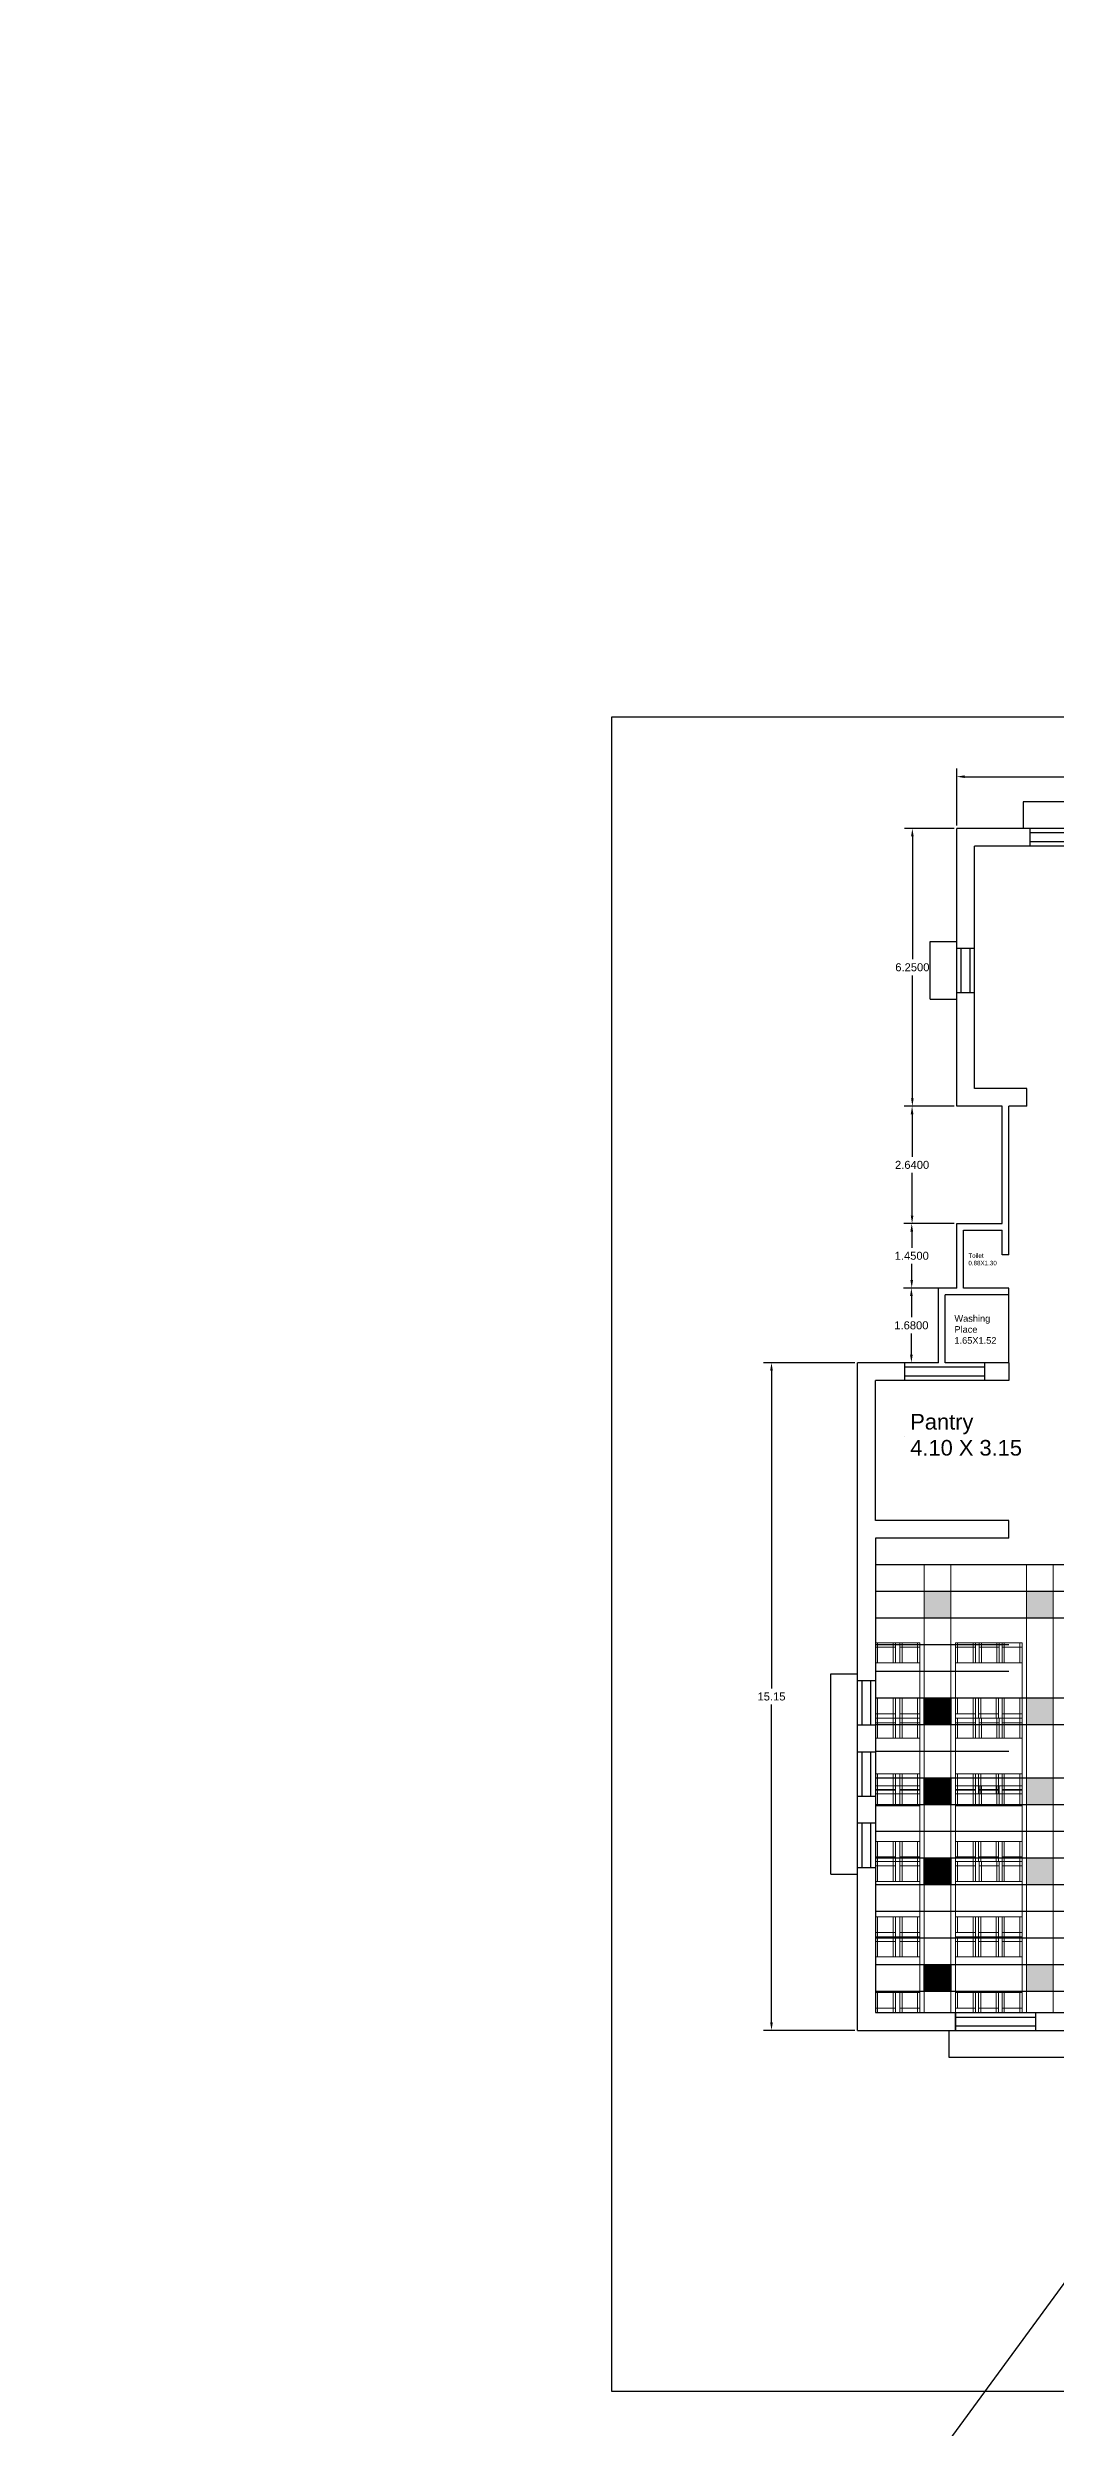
# Model space of a CAD drawing. Header units: inches. Extents: x 101 to 668, y -217 to 99.
# Drawn here: x 363.7 to 386.3, y -47.8 to 5.7 of the extents above; entities that cross this region are included whole.
import ezdxf

# ---------------------------------------------------------------- set-up
doc = ezdxf.new("R2010")
doc.units = ezdxf.units.IN
doc.header["$MEASUREMENT"] = 0
doc.layers.add('FUR', color=1, linetype='Continuous', lineweight=15)
doc.styles.get("Standard").update_dxf_attribs({"font": 'arial.ttf'})
doc.dimstyles.get("Standard").update_dxf_attribs({"dimtxt": 0.18, "dimasz": 0.18, "dimexe": 0.18, "dimexo": 0.0625, "dimgap": 0.09, "dimtad": 0, "dimtih": 1, "dimtoh": 1, "dimdec": 4, "dimzin": 0, "dimdsep": 46, "dimtxsty": 'Standard', "dimcen": 0.09, "dimadec": 0, "dimazin": 0, "dimtfac": 1, "dimtdec": 4, "dimtofl": 0, "dimtmove": 0, "dimatfit": 3, "dimfxl": 1, "dimtolj": 1, "dimtzin": 0, "dimarcsym": 0})

# ---------------------------------------------------------------- blocks, each defined once
blk = doc.blocks.new('*D141')
at = {"color": 0, "lineweight": -2}
for p, q in [((381.828, -23.843), (379.771, -23.843)), ((379.951, -24.023), (379.951, -31.171)), ((379.951, -38.683), (379.951, -31.535)), ((381.828, -38.863), (379.771, -38.863))]:
    blk.add_line(p, q, dxfattribs=at)
at = {"color": 0}
for points in [[(379.921, -24.023), (379.981, -24.023), (379.951, -23.843)], [(379.921, -38.683), (379.981, -38.683), (379.951, -38.863)]]:
    blk.add_solid(points, dxfattribs=at)
at = {"layer": 'Defpoints', "color": 0}
for p in [(381.89, -23.843), (379.951, -38.863), (381.89, -38.863)]:
    blk.add_point(p, dxfattribs=at)
at = {"color": 0, "insert": (379.951, -31.353), "char_height": 0.18, "attachment_point": 5}
blk.add_mtext('\\A1;15.15', dxfattribs=at)
blk = doc.blocks.new('*D142')
at = {"color": 0, "lineweight": -2}
for p, q in [((383.648, -22.163), (382.919, -22.163)), ((383.099, -22.343), (383.099, -22.821)), ((383.099, -23.663), (383.099, -23.185)), ((383.648, -23.843), (382.919, -23.843))]:
    blk.add_line(p, q, dxfattribs=at)
at = {"color": 0}
for points in [[(383.069, -22.343), (383.129, -22.343), (383.099, -22.163)], [(383.069, -23.663), (383.129, -23.663), (383.099, -23.843)]]:
    blk.add_solid(points, dxfattribs=at)
at = {"layer": 'Defpoints', "color": 0}
for p in [(383.099, -22.163), (383.71, -22.163), (383.71, -23.843)]:
    blk.add_point(p, dxfattribs=at)
at = {"color": 0, "insert": (383.099, -23.003), "char_height": 0.18, "attachment_point": 5}
blk.add_mtext('\\A1;1.6800', dxfattribs=at)
blk = doc.blocks.new('*D143')
at = {"color": 0, "lineweight": -2}
for p, q in [((384.058, -20.713), (382.927, -20.713)), ((383.107, -20.893), (383.107, -21.256)), ((383.107, -21.983), (383.107, -21.62)), ((384.058, -22.163), (382.927, -22.163))]:
    blk.add_line(p, q, dxfattribs=at)
at = {"color": 0}
for points in [[(383.077, -20.893), (383.137, -20.893), (383.107, -20.713)], [(383.077, -21.983), (383.137, -21.983), (383.107, -22.163)]]:
    blk.add_solid(points, dxfattribs=at)
at = {"layer": 'Defpoints', "color": 0}
for p in [(383.107, -20.713), (384.12, -20.713), (384.12, -22.163)]:
    blk.add_point(p, dxfattribs=at)
at = {"color": 0, "insert": (383.107, -21.438), "char_height": 0.18, "attachment_point": 5}
blk.add_mtext('\\A1;1.4500', dxfattribs=at)
blk = doc.blocks.new('*D144')
at = {"color": 0, "lineweight": -2}
for p, q in [((384.058, -18.073), (382.935, -18.073)), ((383.115, -18.253), (383.115, -19.211)), ((383.115, -20.533), (383.115, -19.575)), ((384.058, -20.713), (382.935, -20.713))]:
    blk.add_line(p, q, dxfattribs=at)
at = {"color": 0}
for points in [[(383.085, -18.253), (383.145, -18.253), (383.115, -18.073)], [(383.085, -20.533), (383.145, -20.533), (383.115, -20.713)]]:
    blk.add_solid(points, dxfattribs=at)
at = {"layer": 'Defpoints', "color": 0}
for p in [(383.115, -18.073), (384.12, -18.073), (384.12, -20.713)]:
    blk.add_point(p, dxfattribs=at)
at = {"color": 0, "insert": (383.115, -19.393), "char_height": 0.18, "attachment_point": 5}
blk.add_mtext('\\A1;2.6400', dxfattribs=at)
blk = doc.blocks.new('*D145')
at = {"color": 0, "lineweight": -2}
for p, q in [((384.058, -11.823), (382.941, -11.823)), ((383.121, -12.003), (383.121, -14.766)), ((383.121, -17.893), (383.121, -15.13)), ((384.058, -18.073), (382.941, -18.073))]:
    blk.add_line(p, q, dxfattribs=at)
at = {"color": 0}
for points in [[(383.091, -12.003), (383.151, -12.003), (383.121, -11.823)], [(383.091, -17.893), (383.151, -17.893), (383.121, -18.073)]]:
    blk.add_solid(points, dxfattribs=at)
at = {"layer": 'Defpoints', "color": 0}
for p in [(384.12, -11.823), (383.121, -18.073), (384.12, -18.073)]:
    blk.add_point(p, dxfattribs=at)
at = {"color": 0, "insert": (383.121, -14.948), "char_height": 0.18, "attachment_point": 5}
blk.add_mtext('\\A1;6.2500', dxfattribs=at)
blk = doc.blocks.new('*D146')
at = {"color": 0, "lineweight": -2}
for p, q in [((384.12, -11.76), (384.12, -10.479)), ((384.3, -10.659), (400.052, -10.659)), ((416.87, -10.659), (401.118, -10.659)), ((417.05, -11.76), (417.05, -10.479))]:
    blk.add_line(p, q, dxfattribs=at)
at = {"color": 0}
for points in [[(384.3, -10.629), (384.3, -10.689), (384.12, -10.659)], [(416.87, -10.629), (416.87, -10.689), (417.05, -10.659)]]:
    blk.add_solid(points, dxfattribs=at)
at = {"layer": 'Defpoints', "color": 0}
for p in [(417.05, -10.659), (384.12, -11.823), (417.05, -11.823)]:
    blk.add_point(p, dxfattribs=at)
at = {"color": 0, "insert": (400.585, -10.659), "char_height": 0.18, "attachment_point": 5}
blk.add_mtext('\\A1;32.9300', dxfattribs=at)

msp = doc.modelspace()

# ---------------------------------------------------------------- hatches: boundary and pattern name
h = msp.add_hatch(color=256)
h.paths.add_polyline_path([(383.39012, -29.59264), (383.99012, -29.59264), (383.99012, -28.99264), (383.39012, -28.99264)])
h.paths.add_polyline_path([(385.69012, -29.59264), (386.29012, -29.59264), (386.29012, -28.99264), (385.69012, -28.99264)])
h.paths.add_polyline_path([(389.29012, -29.59264), (389.89012, -29.59264), (389.89012, -28.99264), (389.29012, -28.99264)])
h.paths.add_polyline_path([(391.59012, -29.59264), (392.19012, -29.59264), (392.19012, -28.99264), (391.59012, -28.99264)])
h.paths.add_polyline_path([(395.19012, -29.59264), (395.79012, -29.59264), (395.79012, -28.99264), (395.19012, -28.99264)])
h.paths.add_polyline_path([(397.49012, -29.59264), (398.09012, -29.59264), (398.09012, -28.99264), (397.49012, -28.99264)])
h.paths.add_polyline_path([(403.08012, -29.59264), (403.68012, -29.59264), (403.68012, -28.99264), (403.08012, -28.99264)])
h.paths.add_polyline_path([(405.38012, -29.59264), (405.98012, -29.59264), (405.98012, -28.99264), (405.38012, -28.99264)])
h.paths.add_polyline_path([(408.98012, -29.59264), (409.58012, -29.59264), (409.58012, -28.99264), (408.98012, -28.99264)])
h.paths.add_polyline_path([(411.88012, -29.59264), (411.88012, -28.99264), (411.28012, -28.99264), (411.28012, -29.59264)])
h.paths.add_polyline_path([(415.48012, -28.99264), (414.88012, -28.99264), (414.88012, -29.59264), (415.48012, -29.59264)])
h.paths.add_polyline_path([(417.18012, -29.59264), (417.78012, -29.59264), (417.78012, -28.99264), (417.18012, -28.99264)])
for points in [[(383.99012, -31.39264), (383.39012, -31.39264), (383.39012, -31.99264), (383.99012, -31.99264)], [(383.99012, -33.19264), (383.39012, -33.19264), (383.39012, -33.79264), (383.99012, -33.79264)], [(383.99012, -34.99264), (383.39012, -34.99264), (383.39012, -35.59264), (383.99012, -35.59264)], [(383.99012, -37.39264), (383.39012, -37.39264), (383.39012, -37.99264), (383.99012, -37.99264)]]:
    msp.add_hatch(color=256).paths.add_polyline_path(points)
h = msp.add_hatch(color=256)
h.paths.add_polyline_path([(386.29012, -33.79264), (386.29012, -33.19264), (385.69012, -33.19264), (385.69012, -33.79264)])
h.paths.add_polyline_path([(385.69012, -35.59264), (386.29012, -35.59264), (386.29012, -34.99264), (385.69012, -34.99264)])
h.paths.add_polyline_path([(385.69012, -31.39264), (385.69012, -31.99264), (386.29012, -31.99264), (386.29012, -31.39264)])
h.paths.add_polyline_path([(386.29012, -37.39264), (385.69012, -37.39264), (385.69012, -37.99264), (386.29012, -37.99264)])
h.paths.add_polyline_path([(389.29012, -31.99264), (389.89012, -31.99264), (389.89012, -31.39264), (389.29012, -31.39264)])
h.paths.add_polyline_path([(389.89012, -33.19264), (389.29012, -33.19264), (389.29012, -33.79264), (389.89012, -33.79264)])
h.paths.add_polyline_path([(389.89012, -35.59264), (389.89012, -34.99264), (389.29012, -34.99264), (389.29012, -35.59264)])
h.paths.add_polyline_path([(389.29012, -37.99264), (389.89012, -37.99264), (389.89012, -37.39264), (389.29012, -37.39264)])
h.paths.add_polyline_path([(391.59012, -31.39264), (391.59012, -31.99264), (392.19012, -31.99264), (392.19012, -31.39264)])
h.paths.add_polyline_path([(392.19012, -33.19264), (391.59012, -33.19264), (391.59012, -33.79264), (392.19012, -33.79264)])
h.paths.add_polyline_path([(391.59012, -35.59264), (392.19012, -35.59264), (392.19012, -34.99264), (391.59012, -34.99264)])
h.paths.add_polyline_path([(391.59012, -37.39264), (391.59012, -37.99264), (392.19012, -37.99264), (392.19012, -37.39264)])
h.paths.add_polyline_path([(395.79012, -31.39264), (395.19012, -31.39264), (395.19012, -31.99264), (395.79012, -31.99264)])
h.paths.add_polyline_path([(395.79012, -33.19264), (395.19012, -33.19264), (395.19012, -33.79264), (395.79012, -33.79264)])
h.paths.add_polyline_path([(395.79012, -34.99264), (395.19012, -34.99264), (395.19012, -35.59264), (395.79012, -35.59264)])
h.paths.add_polyline_path([(395.79012, -37.39264), (395.19012, -37.39264), (395.19012, -37.99264), (395.79012, -37.99264)])
h.paths.add_polyline_path([(398.09012, -31.99264), (398.09012, -31.39264), (397.49012, -31.39264), (397.49012, -31.99264)])
h.paths.add_polyline_path([(398.09012, -33.79264), (398.09012, -33.19264), (397.49012, -33.19264), (397.49012, -33.79264)])
h.paths.add_polyline_path([(398.09012, -34.99264), (397.49012, -34.99264), (397.49012, -35.59264), (398.09012, -35.59264)])
h.paths.add_polyline_path([(397.49012, -37.99264), (398.09012, -37.99264), (398.09012, -37.39264), (397.49012, -37.39264)])

# ---------------------------------------------------------------- linework, layer by layer
for p, q in [((423.36736, 5.74281), (363.66113, -75.78002)), ((415.28746, -11.22264), (385.61712, -11.22264)), ((385.61712, -11.22264), (385.61712, -11.82264)), ((417.05012, -11.82264), (384.12012, -11.82264)), ((384.12012, -18.07264), (384.12012, -11.82264)), ((388.10012, -12.22264), (384.52012, -12.22264)), ((384.52012, -17.67264), (384.52012, -12.22264)), ((385.76712, -11.82264), (385.76712, -12.22264)), ((386.76712, -11.92264), (385.76712, -11.92264)), ((386.76712, -12.12264), (385.76712, -12.12264)), ((383.52012, -15.66822), (383.52012, -14.36822)), ((383.52012, -14.36822), (384.12012, -14.36822)), ((384.12012, -14.51822), (384.52012, -14.51822)), ((384.22012, -15.51822), (384.22012, -14.51822)), ((384.42012, -15.51822), (384.42012, -14.51822)), ((384.12012, -15.51822), (384.52012, -15.51822)), ((383.52012, -15.66822), (384.12012, -15.66822)), ((385.14012, -18.07264), (384.12012, -18.07264)), ((385.70012, -17.67264), (384.52012, -17.67264)), ((385.14012, -20.71264), (385.14012, -18.07264)), ((385.70012, -18.07264), (385.29012, -18.07264)), ((385.29012, -21.41264), (385.29012, -18.07264)), ((385.70012, -18.07264), (385.70012, -17.67264)), ((384.12012, -22.16264), (384.12012, -20.71264)), ((384.12012, -20.71264), (385.14012, -20.71264)), ((384.27012, -22.16264), (384.27012, -20.86264)), ((384.27012, -20.86264), (385.14012, -20.86264)), ((385.14012, -21.41264), (385.14012, -20.86264)), ((385.29012, -21.41264), (385.14012, -21.41264)), ((384.12012, -22.16264), (383.71012, -22.16264)), ((383.71012, -23.84264), (383.71012, -22.16264)), ((385.29012, -22.31264), (383.86012, -22.31264)), ((383.86012, -23.84264), (383.86012, -22.31264)), ((385.29012, -22.16264), (384.27012, -22.16264)), ((385.29012, -23.84264), (385.29012, -22.16264)), ((383.71012, -23.84264), (381.89012, -23.84264)), ((381.89012, -38.86264), (381.89012, -23.84264)), ((382.94782, -23.84264), (382.94782, -24.24264)), ((383.86012, -23.94264), (382.94782, -23.94264)), ((385.29012, -23.84264), (383.86012, -23.84264)), ((384.74782, -23.94264), (383.86012, -23.94264)), ((384.74782, -23.84264), (384.74782, -24.24264)), ((385.29012, -23.84264), (385.29012, -24.24264)), ((385.29012, -24.24264), (382.29012, -24.24264)), ((382.29012, -27.39264), (382.29012, -24.24264)), ((384.74782, -24.14264), (382.94782, -24.14264)), ((382.94782, -25.51388), (382.94782, -25.51388)), ((385.29012, -27.39264), (382.29012, -27.39264)), ((385.29012, -27.79264), (382.29012, -27.79264)), ((382.29012, -27.79264), (382.29012, -38.46264)), ((385.29012, -27.79264), (385.29012, -27.39264)), ((418.88012, -28.39264), (382.29012, -28.39264)), ((418.88012, -28.99264), (382.29012, -28.99264)), ((418.88012, -29.59264), (382.29012, -29.59264)), ((385.29012, -30.19264), (382.29012, -30.19264)), ((381.29012, -35.34563), (381.29012, -30.84563)), ((381.29012, -30.84563), (381.89012, -30.84563)), ((381.89012, -30.99563), (382.29012, -30.99563)), ((381.99012, -31.99563), (381.99012, -30.99563)), ((382.19012, -31.99563), (382.19012, -30.99563)), ((385.29012, -30.79264), (382.29012, -30.79264)), ((418.88012, -31.39264), (382.29012, -31.39264)), ((382.29012, -31.99563), (381.89012, -31.99563)), ((418.88012, -31.99264), (382.29012, -31.99264)), ((381.89012, -32.59563), (382.29012, -32.59563)), ((381.99012, -33.59563), (381.99012, -32.59563)), ((382.19012, -33.59563), (382.19012, -32.59563)), ((385.29012, -32.59264), (382.29012, -32.59264)), ((418.88012, -33.19264), (382.29012, -33.19264)), ((381.89012, -33.59563), (382.29012, -33.59563)), ((381.89012, -34.19563), (382.29012, -34.19563)), ((381.99012, -35.19563), (381.99012, -34.19563)), ((382.19012, -35.19563), (382.19012, -34.19563)), ((418.88012, -33.79264), (382.29012, -33.79264)), ((418.88012, -34.39264), (382.29012, -34.39264)), ((381.89012, -35.19563), (382.29012, -35.19563)), ((418.88012, -34.99264), (382.29012, -34.99264)), ((381.29012, -35.34563), (381.89012, -35.34563)), ((418.88012, -35.59264), (382.29012, -35.59264)), ((385.29012, -36.19264), (382.29012, -36.19264)), ((418.88012, -36.19264), (382.29012, -36.19264)), ((418.88012, -36.79264), (382.29012, -36.79264)), ((385.29012, -36.79264), (382.29012, -36.79264)), ((418.88012, -37.39264), (382.29012, -37.39264)), ((418.88012, -37.99264), (382.29012, -37.99264)), ((382.29012, -38.46264), (399.83512, -38.46264)), ((384.09012, -38.86264), (384.09012, -38.46264)), ((384.09012, -38.46264), (384.09012, -38.86264)), ((385.89012, -38.46264), (385.89012, -38.86264)), ((381.89012, -38.86264), (397.91012, -38.86264)), ((383.94012, -38.86264), (383.94012, -39.46264)), ((384.09012, -38.56264), (385.89012, -38.56264)), ((384.09012, -38.76264), (385.89012, -38.76264)), ((384.09012, -38.86264), (384.09012, -38.86264)), ((383.94012, -39.46264), (396.84012, -39.46264))]:
    msp.add_line(p, q)
msp.add_lwpolyline([(376.35939, -9.31179), (423.86391, -9.31179), (423.86391, -46.98508), (376.35939, -46.98508)], close=True)
for points in [[(383.39012, -31.99264), (383.39012, -31.39264), (383.99012, -31.39264), (383.99012, -31.99264), (383.39012, -31.99264)], [(383.39012, -33.79264), (383.39012, -33.19264), (383.99012, -33.19264), (383.99012, -33.79264), (383.39012, -33.79264)], [(383.39012, -35.59264), (383.39012, -34.99264), (383.99012, -34.99264), (383.99012, -35.59264), (383.39012, -35.59264)], [(383.39012, -37.99264), (383.39012, -37.39264), (383.99012, -37.39264), (383.99012, -37.99264), (383.39012, -37.99264)]]:
    msp.add_lwpolyline(points)
at = {"layer": 'FUR', "lineweight": 20}
for p, q in [((383.39012, -28.39264), (383.39012, -38.46264)), ((383.99012, -28.39264), (383.99012, -38.46264)), ((385.69012, -28.39264), (385.69012, -38.46264)), ((386.29012, -28.39264), (386.29012, -38.46264)), ((382.29012, -30.14264), (382.29012, -30.59264)), ((382.29012, -30.14264), (382.74012, -30.14264)), ((382.29012, -30.14264), (383.29012, -30.14264)), ((382.74012, -30.24264), (382.29012, -30.24264)), ((382.29012, -30.39264), (382.29012, -30.59264)), ((382.34012, -30.14264), (382.34012, -30.59264)), ((382.69012, -30.14264), (382.69012, -30.59264)), ((382.74012, -30.14264), (382.74012, -30.59264)), ((382.84012, -30.14264), (383.29012, -30.14264)), ((382.84012, -30.14264), (382.84012, -30.59264)), ((383.29012, -30.24264), (382.84012, -30.24264)), ((382.84012, -30.39264), (382.84012, -30.59264)), ((382.89012, -30.14264), (382.89012, -30.59264)), ((383.24012, -30.14264), (383.24012, -30.59264)), ((383.29012, -30.14264), (383.29012, -30.59264)), ((383.29012, -30.14264), (383.29012, -31.39264)), ((384.09012, -30.14264), (384.09012, -31.39264)), ((384.09012, -30.14264), (384.09012, -30.59264)), ((384.09012, -30.14264), (384.54012, -30.14264)), ((384.09012, -30.14264), (385.59012, -30.14264)), ((384.54012, -30.24264), (384.09012, -30.24264)), ((384.09012, -30.39264), (384.09012, -30.59264)), ((384.14012, -30.14264), (384.14012, -30.59264)), ((384.49012, -30.14264), (384.49012, -30.59264)), ((384.54012, -30.14264), (384.54012, -30.59264)), ((384.62477, -30.14264), (384.62477, -30.59264)), ((385.07477, -30.24264), (384.62477, -30.24264)), ((384.62477, -30.39264), (384.62477, -30.59264)), ((384.67477, -30.14264), (384.67477, -30.59264)), ((384.74012, -30.14264), (385.19012, -30.14264)), ((385.02477, -30.14264), (385.02477, -30.59264)), ((385.07477, -30.14264), (385.07477, -30.59264)), ((385.14012, -30.14264), (385.14012, -30.59264)), ((385.59012, -30.24264), (385.14012, -30.24264)), ((385.19012, -30.14264), (385.19012, -30.59264)), ((385.54012, -30.14264), (385.54012, -30.59264)), ((385.59012, -30.14264), (385.59012, -31.84264)), ((385.59012, -30.14264), (385.59012, -30.59264)), ((382.29012, -30.59264), (382.84012, -30.59264)), ((382.29012, -30.59264), (382.29012, -31.39264)), ((382.84012, -30.59264), (383.29012, -30.59264)), ((384.09012, -30.59264), (384.62477, -30.59264)), ((384.09012, -30.59264), (384.09012, -31.39264)), ((384.62477, -30.59264), (385.14012, -30.59264)), ((385.14012, -30.59264), (385.59012, -30.59264)), ((382.29012, -31.39264), (382.84012, -31.39264)), ((382.29012, -31.39264), (382.29012, -31.84264)), ((382.34012, -31.39264), (382.34012, -31.84264)), ((382.69012, -31.39264), (382.69012, -31.84264)), ((382.74012, -31.39264), (382.74012, -31.84264)), ((382.84012, -31.39264), (383.29012, -31.39264)), ((382.84012, -31.39264), (382.84012, -31.84264)), ((382.89012, -31.39264), (382.89012, -31.84264)), ((383.24012, -31.39264), (383.24012, -31.84264)), ((383.29012, -31.39264), (383.29012, -31.84264)), ((383.29012, -31.39264), (383.29012, -31.84264)), ((384.09012, -31.39264), (384.60934, -31.39264)), ((384.09012, -31.39264), (384.09012, -31.84264)), ((384.14012, -31.39264), (384.14012, -31.74264)), ((384.49012, -31.39264), (384.49012, -31.84264)), ((384.54012, -31.39264), (384.54012, -31.84264)), ((384.60934, -31.39264), (385.14012, -31.39264)), ((384.60934, -31.39264), (384.60934, -31.84264)), ((384.65934, -31.39264), (384.65934, -31.84264)), ((385.00934, -31.39264), (385.00934, -31.84264)), ((385.05934, -31.39264), (385.05934, -31.84264)), ((385.14012, -31.39264), (385.59012, -31.39264)), ((385.14012, -31.39264), (385.14012, -31.84264)), ((385.19012, -31.39264), (385.19012, -31.84264)), ((385.54012, -31.39264), (385.54012, -31.84264)), ((385.59012, -31.39264), (385.59012, -31.84264)), ((382.29012, -31.74264), (382.74012, -31.74264)), ((382.29012, -31.84264), (382.74012, -31.84264)), ((382.29012, -31.84264), (383.29012, -31.84264)), ((382.29012, -31.84264), (382.29012, -33.54264)), ((382.29012, -31.84264), (382.74012, -31.84264)), ((382.29012, -31.84264), (383.29012, -31.84264)), ((382.74012, -31.94264), (382.29012, -31.94264)), ((382.34012, -31.84264), (382.34012, -32.29264)), ((382.69012, -31.84264), (382.69012, -32.29264)), ((382.74012, -31.84264), (382.74012, -32.29264)), ((382.84012, -31.74264), (383.29012, -31.74264)), ((382.84012, -31.84264), (383.29012, -31.84264)), ((382.84012, -31.84264), (382.84012, -32.29264)), ((383.29012, -31.94264), (382.84012, -31.94264)), ((382.84012, -32.09264), (382.84012, -32.29264)), ((382.89012, -31.84264), (382.89012, -32.29264)), ((382.94012, -31.84264), (383.29012, -31.84264)), ((383.24012, -31.84264), (383.24012, -32.29264)), ((383.29012, -31.84264), (383.29012, -32.29264)), ((383.29012, -31.84264), (383.29012, -33.09264)), ((384.09012, -31.74264), (384.54012, -31.74264)), ((384.09012, -31.84264), (384.54012, -31.84264)), ((384.09012, -31.84264), (385.59012, -31.84264)), ((384.09012, -31.84264), (384.09012, -33.09264)), ((384.09012, -31.84264), (384.09012, -32.29264)), ((384.09012, -31.84264), (384.54012, -31.84264)), ((384.09012, -31.84264), (385.59012, -31.84264)), ((384.54012, -31.94264), (384.09012, -31.94264)), ((384.09012, -32.09264), (384.09012, -32.29264)), ((384.14012, -31.84264), (384.14012, -32.29264)), ((384.49012, -31.84264), (384.49012, -32.29264)), ((384.54012, -31.84264), (384.54012, -32.29264)), ((384.60934, -31.74264), (385.05934, -31.74264)), ((384.62477, -31.84264), (384.62477, -32.29264)), ((385.07477, -31.94264), (384.62477, -31.94264)), ((384.62477, -32.09264), (384.62477, -32.29264)), ((384.67477, -31.84264), (384.67477, -32.29264)), ((384.74012, -31.84264), (385.19012, -31.84264)), ((384.74012, -31.84264), (385.19012, -31.84264)), ((385.02477, -31.84264), (385.02477, -32.29264)), ((385.07477, -31.84264), (385.07477, -32.29264)), ((385.14012, -31.74264), (385.59012, -31.74264)), ((385.14012, -31.84264), (385.14012, -32.29264)), ((385.59012, -31.94264), (385.14012, -31.94264)), ((385.19012, -31.84264), (385.19012, -32.29264)), ((385.54012, -31.84264), (385.54012, -32.29264)), ((385.59012, -31.84264), (385.59012, -33.54264)), ((385.59012, -31.84264), (385.59012, -32.29264)), ((382.29012, -32.29264), (382.84012, -32.29264)), ((382.84012, -32.29264), (383.29012, -32.29264)), ((384.09012, -32.29264), (384.62477, -32.29264)), ((384.09012, -32.29264), (384.09012, -33.09264)), ((384.62477, -32.29264), (385.14012, -32.29264)), ((385.14012, -32.29264), (385.59012, -32.29264)), ((382.29012, -33.09264), (382.84012, -33.09264)), ((382.34012, -33.09264), (382.34012, -33.54264)), ((382.69012, -33.09264), (382.69012, -33.54264)), ((382.74012, -33.09264), (382.74012, -33.54264)), ((382.84012, -33.09264), (383.29012, -33.09264)), ((382.84012, -33.09264), (382.84012, -33.54264)), ((382.89012, -33.09264), (382.89012, -33.54264)), ((383.24012, -33.09264), (383.24012, -33.54264)), ((383.29012, -33.09264), (383.29012, -33.54264)), ((383.29012, -33.09264), (383.29012, -33.54264)), ((384.09012, -33.09264), (384.60934, -33.09264)), ((384.09012, -33.09264), (384.09012, -33.54264)), ((384.14012, -33.09264), (384.14012, -33.44264)), ((384.49012, -33.09264), (384.49012, -33.54264)), ((384.54012, -33.09264), (384.54012, -33.54264)), ((384.60934, -33.09264), (385.14012, -33.09264)), ((384.60934, -33.09264), (384.60934, -33.54264)), ((384.65934, -33.09264), (384.65934, -33.54264)), ((385.00934, -33.09264), (385.00934, -33.54264)), ((385.05934, -33.09264), (385.05934, -33.54264)), ((385.14012, -33.09264), (385.59012, -33.09264)), ((385.14012, -33.09264), (385.14012, -33.54264)), ((385.19012, -33.09264), (385.19012, -33.54264)), ((385.54012, -33.09264), (385.54012, -33.54264)), ((385.59012, -33.09264), (385.59012, -33.54264)), ((382.29012, -33.36264), (382.29012, -33.81264)), ((382.29012, -33.36264), (382.74012, -33.36264)), ((382.29012, -33.36264), (383.29012, -33.36264)), ((382.29012, -33.44264), (382.74012, -33.44264)), ((382.74012, -33.46264), (382.29012, -33.46264)), ((382.29012, -33.54264), (382.74012, -33.54264)), ((382.29012, -33.54264), (383.29012, -33.54264)), ((382.29012, -33.61264), (382.29012, -33.81264)), ((382.34012, -33.36264), (382.34012, -33.81264)), ((382.69012, -33.36264), (382.69012, -33.81264)), ((382.74012, -33.36264), (382.74012, -33.81264)), ((382.84012, -33.36264), (383.29012, -33.36264)), ((382.84012, -33.36264), (382.84012, -33.81264)), ((382.84012, -33.44264), (383.29012, -33.44264)), ((383.29012, -33.46264), (382.84012, -33.46264)), ((382.84012, -33.61264), (382.84012, -33.81264)), ((382.89012, -33.36264), (382.89012, -33.81264)), ((382.94012, -33.54264), (383.29012, -33.54264)), ((383.24012, -33.36264), (383.24012, -33.81264)), ((383.29012, -33.36264), (383.29012, -33.81264)), ((383.29012, -33.36264), (383.29012, -34.61264)), ((384.09012, -33.36264), (384.09012, -34.61264)), ((384.09012, -33.36264), (384.09012, -33.81264)), ((384.09012, -33.36264), (384.54012, -33.36264)), ((384.09012, -33.36264), (385.59012, -33.36264)), ((384.09012, -33.44264), (384.54012, -33.44264)), ((384.54012, -33.46264), (384.09012, -33.46264)), ((384.09012, -33.54264), (384.54012, -33.54264)), ((384.09012, -33.54264), (385.59012, -33.54264)), ((384.09012, -33.61264), (384.09012, -33.81264)), ((384.14012, -33.36264), (384.14012, -33.81264)), ((384.49012, -33.36264), (384.49012, -33.81264)), ((384.54012, -33.36264), (384.54012, -33.81264)), ((384.60934, -33.44264), (385.05934, -33.44264)), ((384.62477, -33.36264), (384.62477, -33.81264)), ((385.07477, -33.46264), (384.62477, -33.46264)), ((384.62477, -33.61264), (384.62477, -33.81264)), ((384.67477, -33.36264), (384.67477, -33.81264)), ((384.74012, -33.36264), (385.19012, -33.36264)), ((384.74012, -33.54264), (385.19012, -33.54264)), ((385.02477, -33.36264), (385.02477, -33.81264)), ((385.07477, -33.36264), (385.07477, -33.81264)), ((385.14012, -33.36264), (385.14012, -33.81264)), ((385.14012, -33.44264), (385.59012, -33.44264)), ((385.59012, -33.46264), (385.14012, -33.46264)), ((385.19012, -33.36264), (385.19012, -33.81264)), ((385.54012, -33.36264), (385.54012, -33.81264)), ((385.59012, -33.36264), (385.59012, -35.06264)), ((385.59012, -33.36264), (385.59012, -33.81264)), ((382.29012, -33.81264), (382.84012, -33.81264)), ((382.29012, -33.81264), (382.29012, -34.61264)), ((382.84012, -33.81264), (383.29012, -33.81264)), ((384.09012, -33.81264), (384.62477, -33.81264)), ((384.09012, -33.81264), (384.09012, -34.61264)), ((384.62477, -33.81264), (385.14012, -33.81264)), ((385.14012, -33.81264), (385.59012, -33.81264)), ((382.29012, -34.61264), (382.84012, -34.61264)), ((382.29012, -34.61264), (382.29012, -35.06264)), ((382.34012, -34.61264), (382.34012, -35.06264)), ((382.69012, -34.61264), (382.69012, -35.06264)), ((382.74012, -34.61264), (382.74012, -35.06264)), ((382.84012, -34.61264), (383.29012, -34.61264)), ((382.84012, -34.61264), (382.84012, -35.06264)), ((382.89012, -34.61264), (382.89012, -35.06264)), ((383.24012, -34.61264), (383.24012, -35.06264)), ((383.29012, -34.61264), (383.29012, -35.06264)), ((383.29012, -34.61264), (383.29012, -35.06264)), ((384.09012, -34.61264), (384.60934, -34.61264)), ((384.09012, -34.61264), (384.09012, -35.06264)), ((384.14012, -34.61264), (384.14012, -34.96264)), ((384.49012, -34.61264), (384.49012, -35.06264)), ((384.54012, -34.61264), (384.54012, -35.06264)), ((384.60934, -34.61264), (385.14012, -34.61264)), ((384.60934, -34.61264), (384.60934, -35.06264)), ((384.65934, -34.61264), (384.65934, -35.06264)), ((385.00934, -34.61264), (385.00934, -35.06264)), ((385.05934, -34.61264), (385.05934, -35.06264)), ((385.14012, -34.61264), (385.59012, -34.61264)), ((385.14012, -34.61264), (385.14012, -35.06264)), ((385.19012, -34.61264), (385.19012, -35.06264)), ((385.54012, -34.61264), (385.54012, -35.06264)), ((385.59012, -34.61264), (385.59012, -35.06264)), ((382.29012, -34.96264), (382.74012, -34.96264)), ((382.29012, -35.06264), (382.29012, -36.76264)), ((382.29012, -35.06264), (382.74012, -35.06264)), ((382.29012, -35.06264), (383.29012, -35.06264)), ((382.29012, -35.06264), (382.74012, -35.06264)), ((382.29012, -35.06264), (383.29012, -35.06264)), ((382.29012, -35.06264), (382.74012, -35.06264)), ((382.29012, -35.06264), (383.29012, -35.06264)), ((382.74012, -35.16264), (382.29012, -35.16264)), ((382.34012, -35.06264), (382.34012, -35.51264)), ((382.69012, -35.06264), (382.69012, -35.51264)), ((382.74012, -35.06264), (382.74012, -35.51264)), ((382.84012, -34.96264), (383.29012, -34.96264)), ((382.84012, -35.06264), (383.29012, -35.06264)), ((382.84012, -35.06264), (382.84012, -35.51264)), ((382.84012, -35.06264), (383.29012, -35.06264)), ((383.29012, -35.16264), (382.84012, -35.16264)), ((382.84012, -35.31264), (382.84012, -35.51264)), ((382.89012, -35.06264), (382.89012, -35.51264)), ((382.94012, -35.06264), (383.29012, -35.06264)), ((383.24012, -35.06264), (383.24012, -35.51264)), ((383.29012, -35.06264), (383.29012, -35.51264)), ((383.29012, -35.06264), (383.29012, -36.31264)), ((384.09012, -34.96264), (384.54012, -34.96264)), ((384.09012, -35.06264), (384.09012, -36.31264)), ((384.09012, -35.06264), (384.09012, -35.51264)), ((384.09012, -35.06264), (384.54012, -35.06264)), ((384.09012, -35.06264), (385.59012, -35.06264)), ((384.09012, -35.06264), (384.54012, -35.06264)), ((384.09012, -35.06264), (385.59012, -35.06264)), ((384.09012, -35.06264), (384.54012, -35.06264)), ((384.09012, -35.06264), (385.59012, -35.06264)), ((384.54012, -35.16264), (384.09012, -35.16264)), ((384.09012, -35.31264), (384.09012, -35.51264)), ((384.14012, -35.06264), (384.14012, -35.51264)), ((384.49012, -35.06264), (384.49012, -35.51264)), ((384.54012, -35.06264), (384.54012, -35.51264)), ((384.60934, -34.96264), (385.05934, -34.96264)), ((384.62477, -35.06264), (384.62477, -35.51264)), ((385.07477, -35.16264), (384.62477, -35.16264)), ((384.62477, -35.31264), (384.62477, -35.51264)), ((384.67477, -35.06264), (384.67477, -35.51264)), ((384.74012, -35.06264), (385.19012, -35.06264)), ((384.74012, -35.06264), (385.19012, -35.06264)), ((384.74012, -35.06264), (385.19012, -35.06264)), ((385.02477, -35.06264), (385.02477, -35.51264)), ((385.07477, -35.06264), (385.07477, -35.51264)), ((385.14012, -34.96264), (385.59012, -34.96264)), ((385.14012, -35.06264), (385.14012, -35.51264)), ((385.59012, -35.16264), (385.14012, -35.16264)), ((385.19012, -35.06264), (385.19012, -35.51264)), ((385.54012, -35.06264), (385.54012, -35.51264)), ((385.59012, -35.06264), (385.59012, -36.76264)), ((385.59012, -35.06264), (385.59012, -35.51264)), ((382.29012, -35.51264), (382.84012, -35.51264)), ((382.84012, -35.51264), (383.29012, -35.51264)), ((384.09012, -35.51264), (384.62477, -35.51264)), ((384.09012, -35.51264), (384.09012, -36.31264)), ((384.62477, -35.51264), (385.14012, -35.51264)), ((385.14012, -35.51264), (385.59012, -35.51264)), ((382.29012, -36.31264), (382.84012, -36.31264)), ((382.34012, -36.31264), (382.34012, -36.76264)), ((382.69012, -36.31264), (382.69012, -36.76264)), ((382.74012, -36.31264), (382.74012, -36.76264)), ((382.84012, -36.31264), (383.29012, -36.31264)), ((382.84012, -36.31264), (382.84012, -36.76264)), ((382.89012, -36.31264), (382.89012, -36.76264)), ((383.24012, -36.31264), (383.24012, -36.76264)), ((383.29012, -36.31264), (383.29012, -36.76264)), ((383.29012, -36.31264), (383.29012, -36.76264)), ((384.09012, -36.31264), (384.60934, -36.31264)), ((384.09012, -36.31264), (384.09012, -36.76264)), ((384.14012, -36.31264), (384.14012, -36.66264)), ((384.49012, -36.31264), (384.49012, -36.76264)), ((384.54012, -36.31264), (384.54012, -36.76264)), ((384.60934, -36.31264), (385.14012, -36.31264)), ((384.60934, -36.31264), (384.60934, -36.76264)), ((384.65934, -36.31264), (384.65934, -36.76264)), ((385.00934, -36.31264), (385.00934, -36.76264)), ((385.05934, -36.31264), (385.05934, -36.76264)), ((385.14012, -36.31264), (385.59012, -36.31264)), ((385.14012, -36.31264), (385.14012, -36.76264)), ((385.19012, -36.31264), (385.19012, -36.76264)), ((385.54012, -36.31264), (385.54012, -36.76264)), ((385.59012, -36.31264), (385.59012, -36.76264)), ((382.29012, -36.66264), (382.74012, -36.66264)), ((382.29012, -36.76264), (382.29012, -38.46264)), ((382.29012, -36.76264), (382.74012, -36.76264)), ((382.29012, -36.76264), (383.29012, -36.76264)), ((382.29012, -36.76264), (382.74012, -36.76264)), ((382.29012, -36.76264), (383.29012, -36.76264)), ((382.74012, -36.86264), (382.29012, -36.86264)), ((382.34012, -36.76264), (382.34012, -37.21264)), ((382.69012, -36.76264), (382.69012, -37.21264)), ((382.74012, -36.76264), (382.74012, -37.21264)), ((382.84012, -36.66264), (383.29012, -36.66264)), ((382.84012, -36.76264), (383.29012, -36.76264)), ((382.84012, -36.76264), (382.84012, -37.21264)), ((383.29012, -36.86264), (382.84012, -36.86264)), ((382.89012, -36.76264), (382.89012, -37.21264)), ((382.94012, -36.76264), (383.29012, -36.76264)), ((383.24012, -36.76264), (383.24012, -37.21264)), ((383.29012, -36.76264), (383.29012, -37.21264)), ((383.29012, -36.76264), (383.29012, -38.01264)), ((384.09012, -36.66264), (384.54012, -36.66264)), ((384.09012, -36.76264), (384.54012, -36.76264)), ((384.09012, -36.76264), (385.59012, -36.76264)), ((384.09012, -36.76264), (384.09012, -38.01264)), ((384.09012, -36.76264), (384.09012, -37.21264)), ((384.09012, -36.76264), (384.54012, -36.76264)), ((384.09012, -36.76264), (385.59012, -36.76264)), ((384.54012, -36.86264), (384.09012, -36.86264)), ((384.14012, -36.76264), (384.14012, -37.21264)), ((384.49012, -36.76264), (384.49012, -37.21264)), ((384.54012, -36.76264), (384.54012, -37.21264)), ((384.60934, -36.66264), (385.05934, -36.66264)), ((384.60934, -36.76264), (384.60934, -37.21264)), ((385.05934, -36.86264), (384.60934, -36.86264)), ((384.65934, -36.76264), (384.65934, -37.21264)), ((384.74012, -36.76264), (385.19012, -36.76264)), ((384.74012, -36.76264), (385.19012, -36.76264)), ((385.00934, -36.76264), (385.00934, -37.21264)), ((385.05934, -36.76264), (385.05934, -37.21264)), ((385.14012, -36.66264), (385.59012, -36.66264)), ((385.14012, -36.76264), (385.14012, -37.21264)), ((385.59012, -36.86264), (385.14012, -36.86264)), ((385.19012, -36.76264), (385.19012, -37.21264)), ((385.54012, -36.76264), (385.54012, -37.21264)), ((385.59012, -36.76264), (385.59012, -38.46264)), ((385.59012, -36.76264), (385.59012, -37.21264)), ((382.29012, -37.21264), (382.84012, -37.21264)), ((382.84012, -37.01264), (382.84012, -37.21264)), ((382.84012, -37.21264), (383.29012, -37.21264)), ((384.09012, -37.01264), (384.09012, -37.21264)), ((384.09012, -37.21264), (384.62477, -37.21264)), ((384.09012, -37.21264), (384.09012, -38.01264)), ((384.62477, -37.21264), (385.14012, -37.21264)), ((385.14012, -37.21264), (385.59012, -37.21264)), ((382.29012, -38.01264), (382.84012, -38.01264)), ((382.29012, -38.36264), (382.74012, -38.36264)), ((382.29012, -38.46264), (382.74012, -38.46264)), ((382.29012, -38.46264), (383.29012, -38.46264)), ((382.34012, -38.01264), (382.34012, -38.46264)), ((382.69012, -38.01264), (382.69012, -38.46264)), ((382.74012, -38.01264), (382.74012, -38.46264)), ((382.84012, -38.01264), (383.29012, -38.01264)), ((382.84012, -38.01264), (382.84012, -38.46264)), ((382.84012, -38.36264), (383.29012, -38.36264)), ((382.89012, -38.01264), (382.89012, -38.46264)), ((382.94012, -38.46264), (383.29012, -38.46264)), ((383.24012, -38.01264), (383.24012, -38.46264)), ((383.29012, -38.01264), (383.29012, -38.46264)), ((383.29012, -38.01264), (383.29012, -38.46264)), ((384.09012, -38.01264), (384.60934, -38.01264)), ((384.09012, -38.01264), (384.09012, -38.46264)), ((384.09012, -38.36264), (384.54012, -38.36264)), ((384.09012, -38.46264), (384.54012, -38.46264)), ((384.09012, -38.46264), (385.59012, -38.46264)), ((384.14012, -38.01264), (384.14012, -38.36264)), ((384.49012, -38.01264), (384.49012, -38.46264)), ((384.54012, -38.01264), (384.54012, -38.46264)), ((384.60934, -38.01264), (385.14012, -38.01264)), ((384.60934, -38.01264), (384.60934, -38.46264)), ((384.60934, -38.36264), (385.05934, -38.36264)), ((384.65934, -38.01264), (384.65934, -38.46264)), ((384.74012, -38.46264), (385.19012, -38.46264)), ((385.00934, -38.01264), (385.00934, -38.46264)), ((385.05934, -38.01264), (385.05934, -38.46264)), ((385.14012, -38.01264), (385.59012, -38.01264)), ((385.14012, -38.01264), (385.14012, -38.46264)), ((385.14012, -38.36264), (385.59012, -38.36264)), ((385.19012, -38.01264), (385.19012, -38.46264)), ((385.54012, -38.01264), (385.54012, -38.46264)), ((385.59012, -38.01264), (385.59012, -38.46264))]:
    msp.add_line(p, q, dxfattribs=at)

# ---------------------------------------------------------------- texts
at = {"attachment_point": 1}
for s, insert, char_height, width in [('Toilet\\P0.88X1.30', (384.38118, -21.38342), 0.100473, 2.729872), ('Washing \\PPlace\\P1.65X1.52', (384.06763, -22.77333), 0.14837, 2.729872), ('Pantry\\P4.10 X 3.15', (383.07418, -24.99501), 0.351739, 8.6047683)]:
    msp.add_mtext(s, dxfattribs=dict(at, insert=insert, char_height=char_height, width=width))

# ---------------------------------------------------------------- dimensions: what is measured, and where the dimension line sits
dim = msp.add_linear_dim(base=(417.05012, -10.65931), p1=(384.12012, -11.82264), p2=(417.05012, -11.82264), dimstyle='Standard')
dim.commit()
dim.dimension.update_dxf_attribs({"geometry": '*D146', "text_midpoint": (400.58512, -10.65931)})
for base, p1, p2, picture, middle in [((383.12114, -18.07264), (384.12012, -11.82264), (384.12012, -18.07264), '*D145', (383.12114, -14.94764)), ((383.1145, -18.07264), (384.12012, -20.71264), (384.12012, -18.07264), '*D144', (383.1145, -19.39264)), ((383.10677, -20.71264), (384.12012, -22.16264), (384.12012, -20.71264), '*D143', (383.10677, -21.43764)), ((383.09861, -22.16264), (383.71012, -23.84264), (383.71012, -22.16264), '*D142', (383.09861, -23.00264))]:
    dim = msp.add_linear_dim(base=base, p1=p1, p2=p2, angle=90, dimstyle='Standard')
    dim.commit()
    dim.dimension.update_dxf_attribs({"geometry": picture, "text_midpoint": middle})
dim = msp.add_linear_dim(base=(379.95051, -38.86264), p1=(381.89012, -23.84264), p2=(381.89012, -38.86264), angle=90, text='15.15', dimstyle='Standard')
dim.commit()
dim.dimension.update_dxf_attribs({"geometry": '*D141', "text_midpoint": (379.95051, -31.35264)})

doc.saveas('drawing.dxf')
